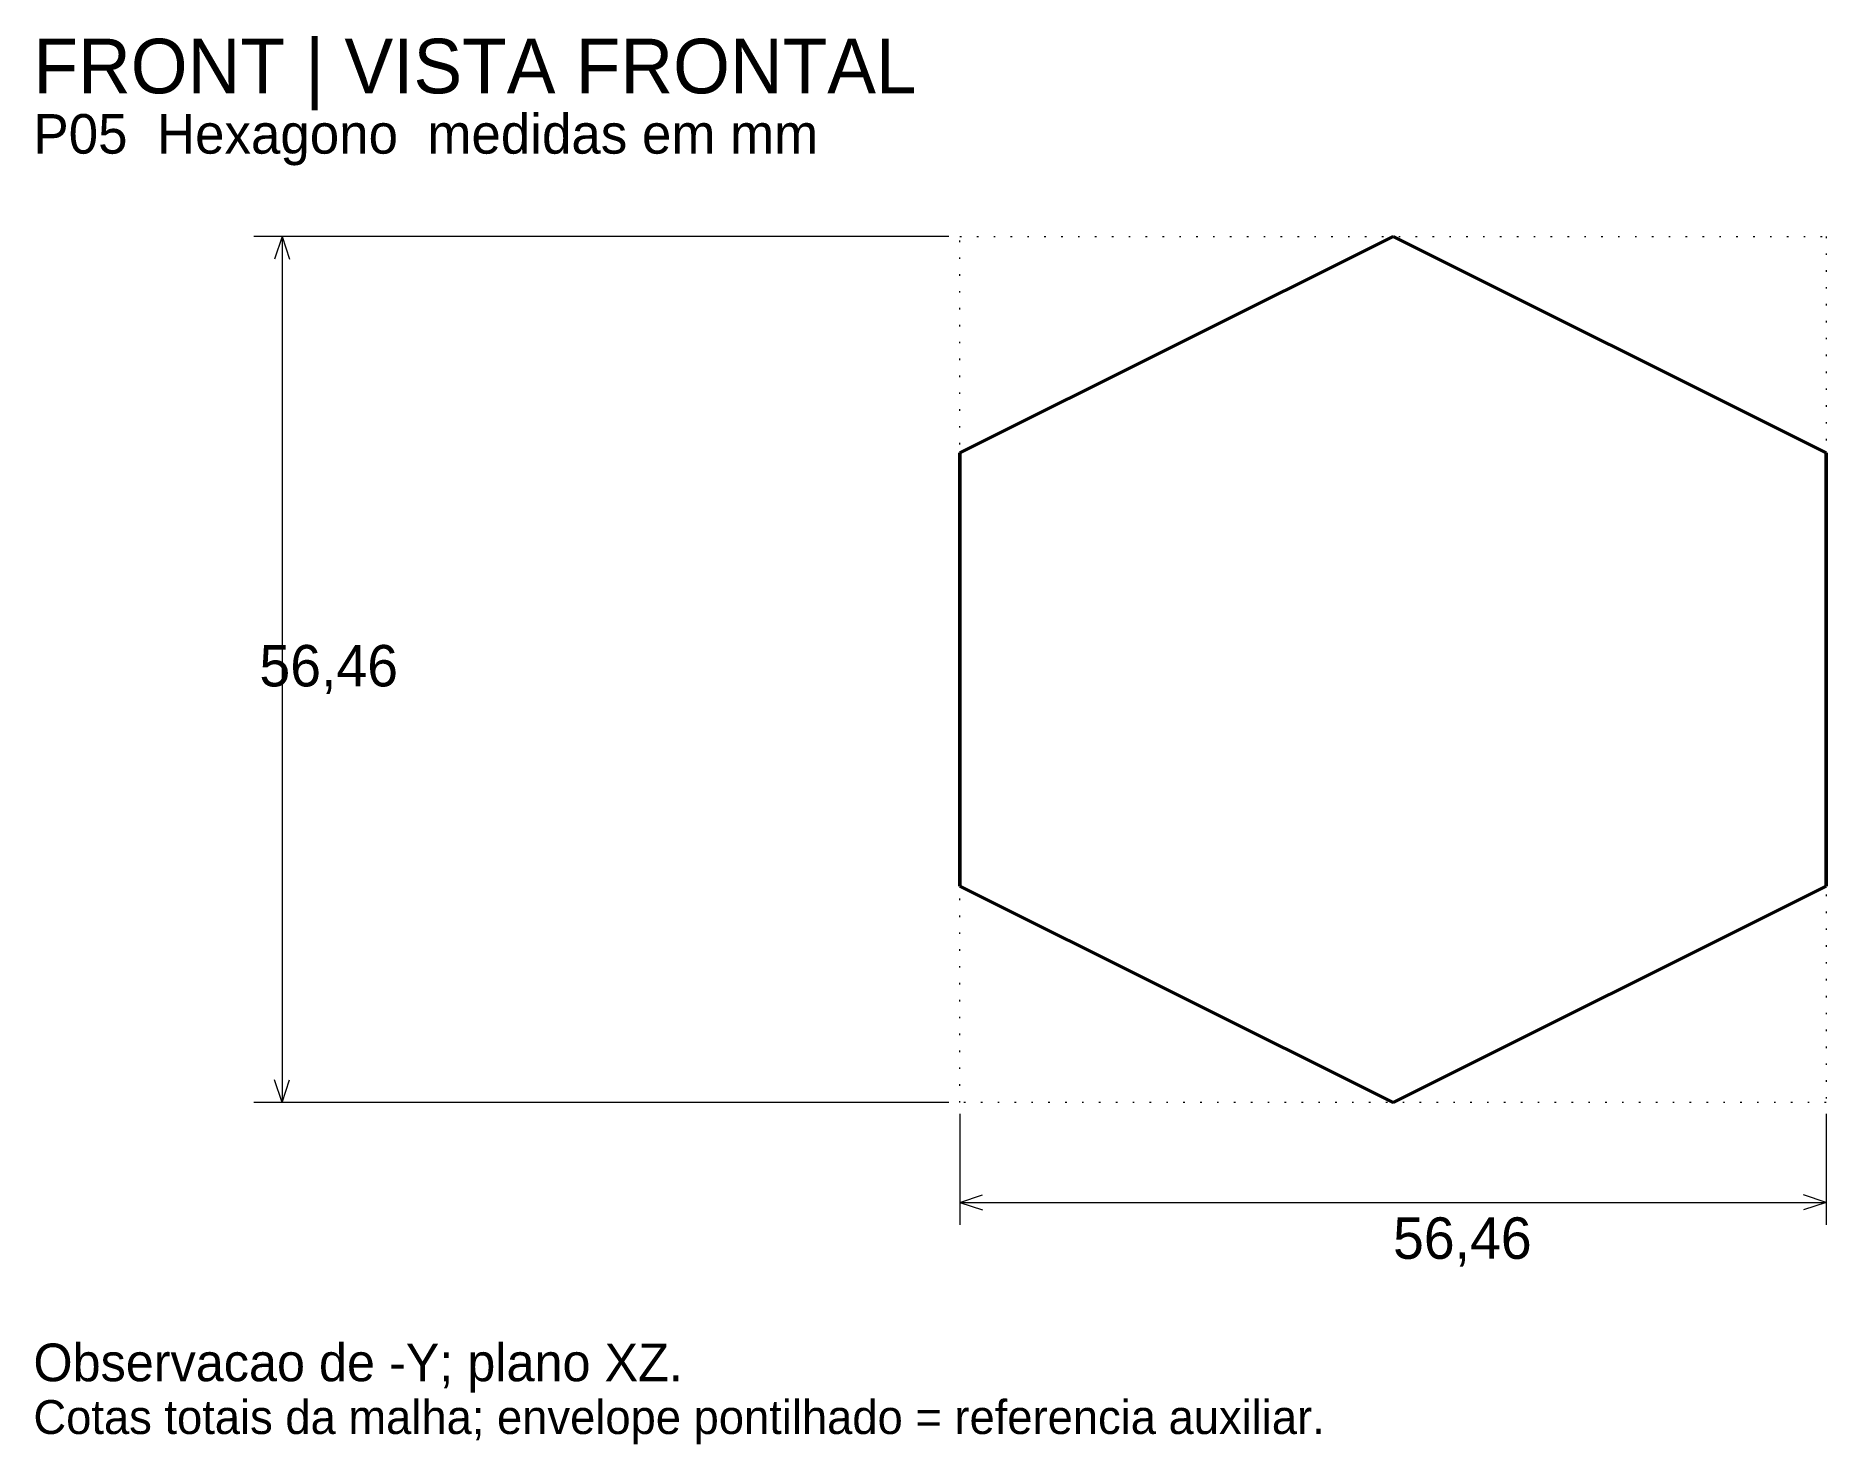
# Model space of a CAD drawing. Header units: millimetres. Extents: x 5 to 122, y 2 to 93.
import ezdxf

# ---------------------------------------------------------------- set-up
doc = ezdxf.new("R2010")
doc.units = ezdxf.units.MM
doc.linetypes.add('DOTTED', pattern=[1, 0, -1])
doc.linetypes.add('HIDDEN', pattern=[4.5, 3, -1.5])
for name, color, linetype, lineweight in [('HIDDEN', 8, 'HIDDEN', 25), ('REFERENCE', 8, 'DOTTED', 13), ('TEXT', 7, 'CONTINUOUS', 18), ('THIN', 7, 'CONTINUOUS', 18), ('VISIBLE', 7, 'CONTINUOUS', 50)]:
    doc.layers.add(name, color=color, linetype=linetype, lineweight=lineweight)

msp = doc.modelspace()

# ---------------------------------------------------------------- linework, layer by layer
at = {"layer": 'HIDDEN'}
for p, q in [((65.05, 66.28), (93.28, 80.39)), ((93.28, 80.39), (121.51, 66.28)), ((65.05, 38.05), (65.05, 66.28)), ((121.51, 38.05), (121.51, 66.28)), ((65.05, 38.05), (93.28, 23.93)), ((93.28, 23.93), (121.51, 38.05))]:
    msp.add_line(p, q, dxfattribs=at)
at = {"layer": 'REFERENCE'}
for p, q in [((65.05, 80.39), (121.51, 80.39)), ((65.05, 23.93), (65.05, 80.39)), ((121.51, 80.39), (121.51, 23.93)), ((121.51, 23.93), (65.05, 23.93))]:
    msp.add_line(p, q, dxfattribs=at)
at = {"layer": 'THIN'}
for p, q in [((64.32, 80.39), (19.02, 80.39)), ((20.87, 80.39), (20.37, 78.92)), ((20.87, 80.39), (20.87, 23.93)), ((20.87, 80.39), (21.36, 78.92)), ((20.87, 23.93), (20.37, 25.41)), ((20.87, 23.93), (21.36, 25.41)), ((64.32, 23.93), (19.02, 23.93)), ((65.05, 23.2), (65.05, 15.96)), ((121.51, 23.2), (121.51, 15.96)), ((65.05, 17.43), (66.52, 17.92)), ((121.51, 17.43), (120.04, 17.92)), ((65.05, 17.43), (121.51, 17.43)), ((65.05, 17.43), (66.52, 16.94)), ((121.51, 17.43), (120.04, 16.94))]:
    msp.add_line(p, q, dxfattribs=at)
at = {"layer": 'VISIBLE'}
for p, q in [((65.05, 66.28), (93.28, 80.39)), ((93.28, 80.39), (121.51, 66.28)), ((65.05, 38.05), (65.05, 66.28)), ((121.51, 38.05), (121.51, 66.28)), ((65.05, 38.05), (93.28, 23.93)), ((93.28, 23.93), (121.51, 38.05))]:
    msp.add_line(p, q, dxfattribs=at)

# ---------------------------------------------------------------- texts
at = {"layer": 'TEXT'}
for s, height, p in [('FRONT | VISTA FRONTAL', 3.5594, (4.66, 89.72)), ('P05  Hexagono  medidas em mm', 2.5775, (4.66, 85.79)), ('56,46', 2.7, (19.39, 51.06)), ('56,46', 2.7, (93.28, 13.75)), ('Observacao de -Y; plano XZ.', 2.4548, (4.66, 5.77)), ('Cotas totais da malha; envelope pontilhado = referencia auxiliar.', 2.2093, (4.66, 2.33))]:
    msp.add_text(s, height=height, dxfattribs=at).set_placement(p)

doc.saveas('drawing.dxf')
